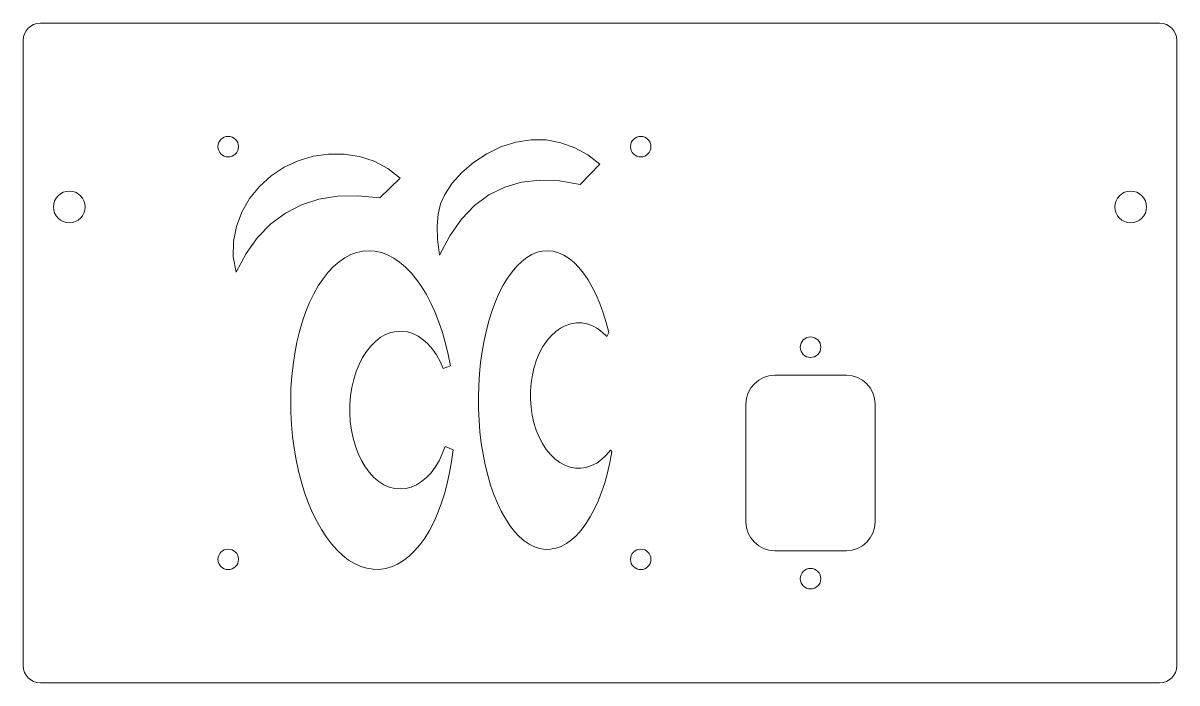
# Model space of a CAD drawing. Header units: inches. Extents: x 27.15 to 35.03, y 69.96 to 74.46.
import ezdxf

# ---------------------------------------------------------------- set-up
doc = ezdxf.new("R2010")
doc.units = ezdxf.units.IN
doc.header["$MEASUREMENT"] = 0

msp = doc.modelspace()

# ---------------------------------------------------------------- linework, layer by layer
at = {"color": 7, "linetype": 'Continuous', "lineweight": 15}
for p, q in [((34.9098, 74.4576), (27.272, 74.4576)), ((27.1539, 70.0757), (27.1539, 74.3395)), ((35.0279, 70.0757), (35.0279, 74.3395)), ((30.9556, 73.3573), (31.0896, 73.496)), ((29.5876, 73.2664), (29.7263, 73.4004)), ((31.1379, 72.3202), (31.1506, 72.3464)), ((30.021, 72.1021), (30.0699, 72.1192)), ((32.772, 72.056), (32.2838, 72.056)), ((32.087, 71.8592), (32.087, 71.056)), ((32.9689, 71.056), (32.9689, 71.8592)), ((30.0883, 71.5475), (30.034, 71.5704)), ((31.1725, 71.5349), (31.1622, 71.5443)), ((32.2838, 70.8592), (32.772, 70.8592)), ((27.272, 69.9576), (34.9098, 69.9576))]:
    msp.add_line(p, q, dxfattribs=at)
at = {"color": 7, "linetype": 'Continuous', "lineweight": 15, "flags": 128}
for points in [[(31.0896, 73.496), (31.0082, 73.558), (30.9189, 73.6069), (30.8233, 73.6416), (30.7232, 73.6605), (30.6205, 73.6625), (30.517, 73.6462), (30.415, 73.6129), (30.3175, 73.5654), (30.2275, 73.5064), (30.1478, 73.4389), (30.0815, 73.3657), (30.0312, 73.2894), (30.0035, 73.2254), (29.9864, 73.1554), (29.9796, 73.076), (29.9826, 72.984), (29.9949, 72.8759)], [(29.7263, 73.4004), (29.642, 73.4669), (29.5487, 73.5162), (29.4488, 73.5486), (29.3448, 73.5646), (29.239, 73.5647), (29.1338, 73.5494), (29.0316, 73.5191), (28.9348, 73.4744), (28.8459, 73.4156), (28.767, 73.3436), (28.7001, 73.2605), (28.6469, 73.1686), (28.6093, 73.0702), (28.5889, 72.9676), (28.5875, 72.8633), (28.607, 72.7594)], [(29.9949, 72.8759), (30.0654, 73.0078), (30.1452, 73.12), (30.2344, 73.2125), (30.3329, 73.2854), (30.4409, 73.3386), (30.556, 73.3717), (30.6802, 73.3859), (30.8134, 73.3811), (30.9556, 73.3573)], [(28.607, 72.7594), (28.6756, 72.8868), (28.7546, 72.9963), (28.844, 73.0881), (28.9438, 73.162), (29.054, 73.2182), (29.1723, 73.256), (29.3007, 73.2766), (29.4391, 73.2801), (29.5876, 73.2664)], [(30.0699, 72.1192), (30.0547, 72.1973), (30.0366, 72.2733), (30.0157, 72.3466), (29.992, 72.4169), (29.9657, 72.4837), (29.937, 72.5468), (29.906, 72.6057), (29.8729, 72.6601), (29.8379, 72.7097), (29.8012, 72.7541), (29.7631, 72.7932), (29.7236, 72.8268), (29.6831, 72.8545), (29.6418, 72.8764), (29.5998, 72.8922), (29.5576, 72.9018), (29.5152, 72.9052), (29.473, 72.9024), (29.4312, 72.8934), (29.39, 72.8783), (29.3496, 72.8571), (29.3103, 72.8299), (29.2724, 72.797), (29.236, 72.7584), (29.2013, 72.7145), (29.1686, 72.6655), (29.1379, 72.6116), (29.1096, 72.5531), (29.0838, 72.4905), (29.0605, 72.424), (29.04, 72.354), (29.0224, 72.281), (29.0077, 72.2053), (28.9961, 72.1274), (28.9876, 72.0478), (28.9822, 71.9668), (28.98, 71.885), (28.9811, 71.8028), (28.9853, 71.7207), (28.9927, 71.6391), (29.0033, 71.5586), (29.0169, 71.4796), (29.0335, 71.4025), (29.053, 71.3278), (29.0753, 71.2559), (29.1002, 71.1872), (29.1277, 71.1221), (29.1575, 71.061), (29.1896, 71.0042), (29.2236, 70.9521), (29.2594, 70.905), (29.2968, 70.8631), (29.3357, 70.8266), (29.3757, 70.7958), (29.4166, 70.7709), (29.4582, 70.752), (29.5004, 70.7392), (29.5427, 70.7325), (29.585, 70.7321), (29.6271, 70.7379), (29.6686, 70.7498), (29.7095, 70.7679), (29.7493, 70.792), (29.788, 70.822), (29.8252, 70.8576), (29.8608, 70.8988), (29.8946, 70.9452), (29.9263, 70.9967), (29.9559, 71.0528), (29.983, 71.1133), (30.0076, 71.1779), (30.0296, 71.2461), (30.0487, 71.3176), (30.0649, 71.3919), (30.0781, 71.4687), (30.0883, 71.5475)], [(31.1506, 72.3464), (31.1328, 72.4158), (31.1125, 72.4821), (31.0899, 72.5447), (31.0652, 72.6033), (31.0383, 72.6575), (31.0097, 72.7071), (30.9793, 72.7516), (30.9474, 72.7909), (30.9142, 72.8247), (30.8799, 72.8527), (30.8446, 72.8749), (30.8087, 72.8911), (30.7723, 72.9011), (30.7357, 72.905), (30.699, 72.9027), (30.6626, 72.8942), (30.6265, 72.8795), (30.5911, 72.8588), (30.5565, 72.8322), (30.523, 72.7999), (30.4908, 72.7619), (30.46, 72.7187), (30.4309, 72.6703), (30.4036, 72.6172), (30.3783, 72.5597), (30.3551, 72.4981), (30.3343, 72.4327), (30.3158, 72.364), (30.2999, 72.2924), (30.2866, 72.2183), (30.276, 72.1422), (30.2682, 72.0646), (30.2632, 71.9858), (30.261, 71.9065), (30.2617, 71.827), (30.2653, 71.7479), (30.2717, 71.6696), (30.2809, 71.5927), (30.2928, 71.5175), (30.3074, 71.4446), (30.3246, 71.3744), (30.3442, 71.3073), (30.3662, 71.2437), (30.3905, 71.184), (30.4168, 71.1286), (30.445, 71.0778), (30.4749, 71.032), (30.5065, 70.9913), (30.5393, 70.9561), (30.5734, 70.9265), (30.6084, 70.9028), (30.6442, 70.8851), (30.6805, 70.8734), (30.7171, 70.868), (30.7537, 70.8687), (30.7903, 70.8756), (30.8265, 70.8887), (30.8621, 70.9078), (30.8969, 70.9329), (30.9307, 70.9638), (30.9633, 71.0003), (30.9944, 71.0422), (31.024, 71.0893), (31.0518, 71.1412), (31.0776, 71.1976), (31.1013, 71.2582), (31.1228, 71.3227), (31.1419, 71.3905), (31.1585, 71.4614), (31.1725, 71.5349)], [(31.1622, 71.5443), (31.1331, 71.51), (31.1017, 71.4809), (31.0683, 71.4572), (31.0334, 71.4394), (30.9973, 71.4275), (30.9606, 71.4218), (30.9237, 71.4224), (30.8871, 71.4291), (30.8512, 71.442), (30.8165, 71.4609), (30.7834, 71.4855), (30.7524, 71.5155), (30.7237, 71.5506), (30.6979, 71.5903), (30.6752, 71.6341), (30.6558, 71.6815), (30.6401, 71.7318), (30.6282, 71.7845), (30.6203, 71.8389), (30.6165, 71.8942), (30.6169, 71.9498), (30.6213, 72.005), (30.6298, 72.0592), (30.6423, 72.1115), (30.6586, 72.1614), (30.6785, 72.2083), (30.7018, 72.2515), (30.7281, 72.2905), (30.7571, 72.3248), (30.7885, 72.354), (30.8219, 72.3777), (30.8568, 72.3957), (30.8928, 72.4076), (30.9295, 72.4134), (30.9664, 72.4129), (31.003, 72.4063), (31.0389, 72.3935), (31.0737, 72.3747), (31.1068, 72.3501), (31.1379, 72.3202)], [(30.034, 71.5704), (30.0149, 71.5197), (29.9923, 71.4727), (29.9665, 71.4297), (29.9379, 71.3914), (29.9068, 71.3582), (29.8735, 71.3305), (29.8386, 71.3086), (29.8023, 71.2929), (29.7651, 71.2834), (29.7274, 71.2802), (29.6898, 71.2836), (29.6526, 71.2933), (29.6164, 71.3092), (29.5814, 71.3313), (29.5482, 71.3592), (29.5172, 71.3925), (29.4887, 71.431), (29.463, 71.474), (29.4405, 71.5212), (29.4215, 71.572), (29.4061, 71.6257), (29.3945, 71.6816), (29.3869, 71.7393), (29.3834, 71.7978), (29.3841, 71.8566), (29.3888, 71.915), (29.3976, 71.9722), (29.4103, 72.0275), (29.4268, 72.0804), (29.447, 72.1301), (29.4704, 72.1761), (29.497, 72.2179), (29.5263, 72.2548), (29.558, 72.2866), (29.5918, 72.3127), (29.6272, 72.333), (29.6638, 72.3471), (29.7011, 72.3549), (29.7388, 72.3562), (29.7764, 72.3512), (29.8133, 72.3398), (29.8493, 72.3221), (29.8838, 72.2984), (29.9164, 72.2691), (29.9468, 72.2343), (29.9746, 72.1945), (29.9994, 72.1503), (30.021, 72.1021)]]:
    msp.add_lwpolyline(points, dxfattribs=at)
at = {"color": 7, "linetype": 'Continuous', "lineweight": 15}
for centre, radius in [((28.5539, 73.6151), 0.0699), ((31.3689, 73.6151), 0.0699), ((27.4689, 73.2037), 0.1083), ((34.7129, 73.2037), 0.1083), ((32.5279, 72.247), 0.0699), ((28.5539, 70.8001), 0.0699), ((31.3689, 70.8001), 0.0699), ((32.5279, 70.6683), 0.0699)]:
    msp.add_circle(centre, radius, dxfattribs=at)
for centre, radius, start, end in [((27.272, 74.3395), 0.1181, 90, 180), ((34.9098, 74.3395), 0.1181, 0, 90), ((32.2838, 71.8592), 0.1969, 90, 180), ((32.772, 71.8592), 0.1969, 0, 90), ((32.2838, 71.056), 0.1969, 180, 270), ((32.772, 71.056), 0.1969, 270, 0), ((27.272, 70.0757), 0.1181, 180, 270), ((34.9098, 70.0757), 0.1181, 270, 0)]:
    msp.add_arc(centre, radius, start, end, dxfattribs=at)

doc.saveas('drawing.dxf')
